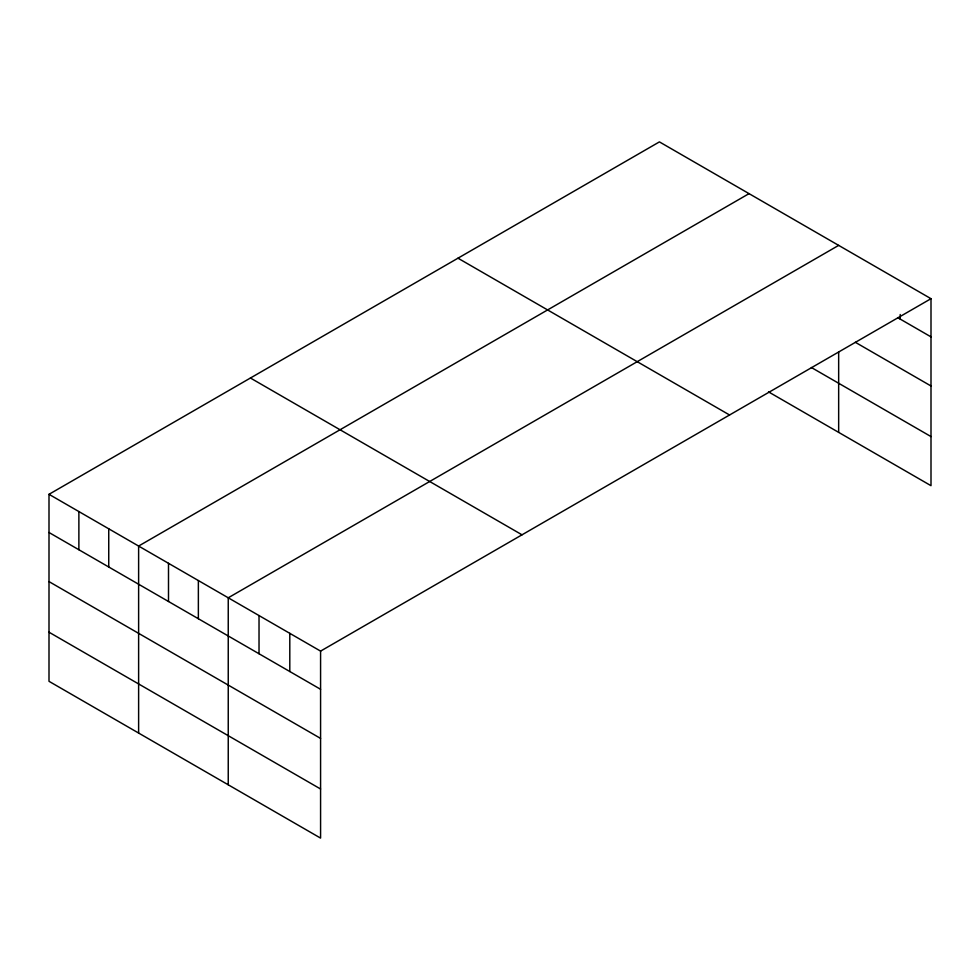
<?xml version="1.0" encoding="UTF-8"?>
<svg xmlns="http://www.w3.org/2000/svg" width="980" height="980" viewBox="0 0 980 980"><rect width="100%" height="100%" fill="white"/><g stroke="black" fill="none" stroke-linecap="round" stroke-linejoin="round"><path stroke-width="1.47" d="M49 494.312L320.582 651.112L320.582 838.108L49 681.308L49 494.312L659.418 141.892L931 298.692L931 485.688L768.528 391.877M749.039 193.636L138.621 546.056L138.621 733.052M838.66 245.38L228.242 597.8L228.242 784.796M320.582 651.112L931 298.692M897.656 317.618L931 336.875M855.332 342.29L931 385.985M811.391 367.512L931 436.578M457.979 258.193L729.561 414.993M250.439 378.023L522.022 534.811M49 532.495L320.582 689.295M49 581.606L320.582 738.406M49 632.198L320.582 788.998M900.216 314.519L900.216 319.1M838.66 352.016L838.66 432.376M289.798 633.337L289.798 671.52M259.026 615.575L259.026 653.758M198.364 580.552L198.364 618.735M168.499 563.304L168.499 601.487M108.743 528.808L108.743 566.991M78.878 511.56L78.878 549.743"/></g></svg>
